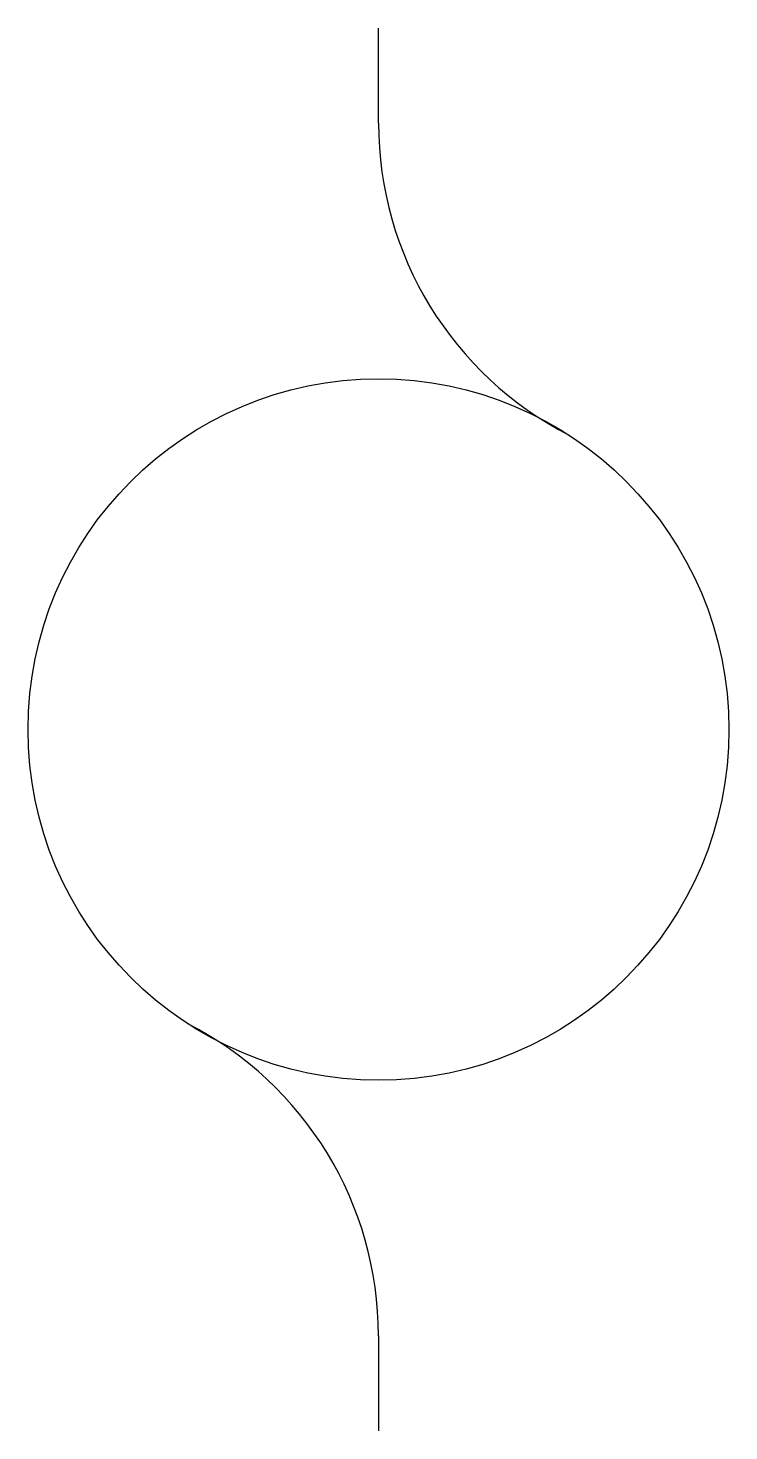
# Model space of a CAD drawing. Header units: millimetres. Extents: x -100 to 100, y -200 to 200.
import ezdxf

# ---------------------------------------------------------------- set-up
doc = ezdxf.new("R2010")
doc.units = ezdxf.units.MM

msp = doc.modelspace()

# ---------------------------------------------------------------- linework, layer by layer
at = {"color": 0, "linetype": 'ByBlock', "lineweight": -2}
for p, q in [((0, 172.9), (0, 200)), ((0, -172.9), (0, -200))]:
    msp.add_line(p, q, dxfattribs=at)
msp.add_circle((0, 0), 100, dxfattribs=at)
for centre, start, end in [((100, 172.9), 180, 242.8781), ((-100, -172.9), 0, 62.8781)]:
    msp.add_arc(centre, 100, start, end, dxfattribs=at)

doc.saveas('drawing.dxf')
